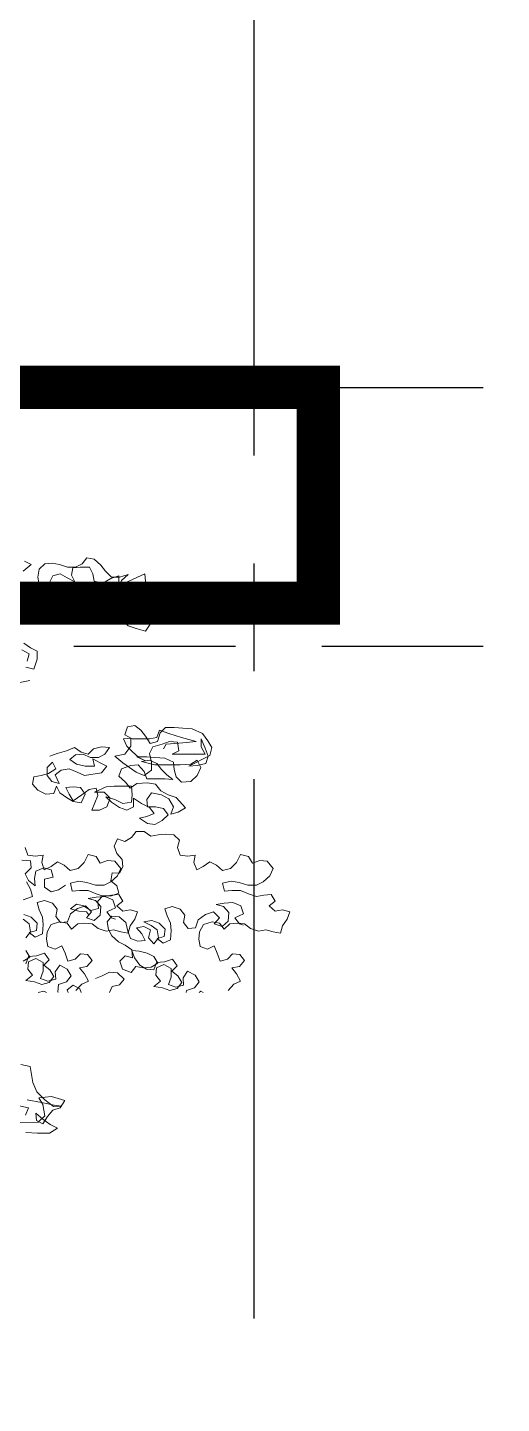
# Model space of a CAD drawing. Header units: metres. Extents: x -58 to 722, y -1100 to 345.
# Drawn here: x 241.651 to 242.201, y -480.299 to -478.704 of the extents above; entities that cross this region are included whole.
import ezdxf

# ---------------------------------------------------------------- set-up
doc = ezdxf.new("R2010")
doc.units = ezdxf.units.M
doc.header["$MEASUREMENT"] = 0
for name, pattern in [('CENTER2', [1.125, 0.75, -0.125, 0.125, -0.125]), ('CENTERX2', [4, 2.5, -0.5, 0.5, -0.5]), ('HIDDEN2', [0.1875, 0.125, -0.0625])]:
    doc.linetypes.add(name, pattern=pattern)
doc.layers.add('FSR_ARQ_006ARBOLES', color=74, linetype='Continuous', lineweight=0)
doc.layers.add('muro bajo', color=33, linetype='Continuous', lineweight=9)
doc.layers.add('FSR_ARQ_007PROYECCIONES', color=200, linetype='HIDDEN2')
doc.layers.add('FSR_ARQ_016EJES', color=135, linetype='CENTER2')

# ---------------------------------------------------------------- blocks, each defined once
blk = doc.blocks.new('arboles fsr 01')
at = {"layer": 'FSR_ARQ_006ARBOLES'}
for points in [[(186.0059, -35.0779), (185.9951, -35.0822), (185.9865, -35.085), (185.9829, -35.095), (185.9722, -35.0936), (185.9579, -35.0907), (185.9501, -35.0914), (185.9558, -35.0986), (185.9479, -35.1057), (185.9393, -35.1086), (185.9293, -35.1114), (185.9236, -35.1028), (185.925, -35.0928), (185.9336, -35.09), (185.9422, -35.09), (185.9343, -35.0921), (185.9257, -35.0957), (185.9343, -35.0943), (185.94, -35.0878), (185.9329, -35.0814), (185.925, -35.0792), (185.9172, -35.0814), (185.9222, -35.09), (185.9121, -35.0964), (185.9043, -35.0978), (185.8978, -35.0928), (185.9, -35.0835), (185.8971, -35.0756), (185.9064, -35.0749), (185.9157, -35.0749), (185.9236, -35.0728), (185.9293, -35.0664), (185.9293, -35.0578), (185.9301, -35.0499), (185.9379, -35.0535), (185.9487, -35.0585), (185.9558, -35.0635), (185.9486, -35.0707), (185.9408, -35.075), (185.9358, -35.0685), (185.9436, -35.0664), (185.9587, -35.0664), (185.9858, -35.0693), (185.9758, -35.0678), (185.9651, -35.0657), (185.9579, -35.0607), (185.958, -35.0521), (185.9665, -35.055), (185.9751, -35.06), (185.9844, -35.0578), (185.9859, -35.05), (185.9894, -35.0428), (185.9994, -35.0428), (186.0073, -35.0435), (186.0087, -35.0514), (186.0052, -35.0586), (186.0137, -35.0543), (186.0209, -35.05), (186.0288, -35.0522), (186.033, -35.06), (186.0245, -35.065), (186.0166, -35.0643), (186.008, -35.0629), (186.003, -35.0707), (186.0023, -35.0786), (185.9965, -35.085), (185.9865, -35.0857), (185.9765, -35.0857), (185.9694, -35.0814), (185.9608, -35.0843), (185.9493, -35.0835), (185.9393, -35.0821), (185.9315, -35.0785), (185.9408, -35.0742), (185.9494, -35.0757), (185.9572, -35.0764), (185.9587, -35.0664), (185.9551, -35.0571), (185.9479, -35.0506), (185.9572, -35.0535), (185.9658, -35.0535), (185.9723, -35.0471), (185.9773, -35.0407), (185.9844, -35.0342), (185.9923, -35.0328), (185.9973, -35.0392), (186.0045, -35.0428), (186.013, -35.0428), (186.0216, -35.04), (186.0295, -35.0386), (186.0374, -35.0393), (186.0438, -35.045), (186.0452, -35.0536), (186.0438, -35.0615), (186.0323, -35.0643), (186.0223, -35.0636), (186.0309, -35.0686), (186.0388, -35.0722), (186.0481, -35.0751), (186.0559, -35.0758), (186.0645, -35.0751)], [(186.0566, -35.0794), (186.0473, -35.0808), (186.038, -35.0786), (186.0302, -35.0743), (186.0252, -35.0815), (186.0273, -35.0893), (186.0359, -35.0908), (186.0445, -35.0915), (186.0545, -35.0915), (186.0609, -35.0965)], [(186.0595, -35.0364), (186.0524, -35.04), (186.0609, -35.0472)], [(186.0537, -35.1646), (186.0644, -35.1668)], [(186.0623, -35.1317), (186.0544, -35.136), (186.0566, -35.1439)], [(186.058, -35.1503), (186.0494, -35.1525), (186.0459, -35.1417), (186.0459, -35.1331), (186.053, -35.1296), (186.0602, -35.1246)], [(186.0323, -35.246), (186.0244, -35.2431), (186.0144, -35.2402), (186.0058, -35.2366), (185.9986, -35.2416), (185.9908, -35.2438), (185.9851, -35.238), (185.9765, -35.2359), (185.9679, -35.2366), (185.9729, -35.2438), (185.98, -35.2473), (185.9886, -35.2473), (185.9965, -35.2438), (186.0044, -35.2445), (186.0108, -35.2495), (186.0036, -35.2545), (185.9943, -35.2566), (185.9843, -35.2566), (185.9858, -35.2488), (185.9779, -35.2531), (185.9707, -35.2566), (185.9765, -35.2638), (185.995, -35.2667), (186.0029, -35.2631), (186.0115, -35.2595), (186.0201, -35.261), (186.0265, -35.266), (186.0222, -35.2753), (186.0301, -35.2731), (186.0351, -35.2667), (186.0351, -35.2581), (186.0294, -35.2524), (186.0258, -35.2595), (186.0337, -35.2646), (186.0415, -35.2667), (186.0494, -35.2681), (186.0508, -35.276), (186.0451, -35.2824), (186.0365, -35.2867), (186.0279, -35.286), (186.0251, -35.2781), (186.0215, -35.2853), (186.0143, -35.2903), (186.0072, -35.2946), (185.9986, -35.296), (185.9943, -35.2867), (185.9993, -35.2795), (186.0072, -35.2788), (186.0151, -35.2796), (186.0115, -35.2867), (186.0072, -35.2938), (185.9979, -35.2874), (185.99, -35.2817), (185.9822, -35.2802), (185.9807, -35.2881), (185.9836, -35.296), (185.9871, -35.3038), (185.9786, -35.3038), (185.9707, -35.3003), (185.9671, -35.291), (185.9736, -35.2845), (185.9843, -35.2845), (185.9714, -35.2788), (185.9628, -35.2781), (185.9443, -35.2781), (185.9435, -35.2874), (185.9442, -35.2952), (185.9535, -35.2967), (185.9621, -35.2924), (185.9721, -35.2895), (185.9657, -35.2952), (185.9571, -35.301), (185.9492, -35.3038), (185.9421, -35.3002), (185.9421, -35.2909), (185.9335, -35.2966), (185.9249, -35.3009), (185.9199, -35.3074), (185.9278, -35.3109), (185.9356, -35.3124), (185.9271, -35.3181), (185.9192, -35.3195), (185.9113, -35.3152), (185.9049, -35.3088), (185.9099, -35.3023), (185.9185, -35.3002), (185.9271, -35.3002), (185.9278, -35.2923), (185.9228, -35.2852), (185.9121, -35.2873), (185.9042, -35.2916), (185.8992, -35.3002), (185.902, -35.3081), (185.8942, -35.3059), (185.8863, -35.3016), (185.8963, -35.2902), (185.9049, -35.2873), (185.9128, -35.283), (185.9185, -35.2759), (185.9271, -35.2745), (185.9385, -35.2752), (185.9457, -35.2802), (185.9507, -35.2738), (185.9579, -35.2673), (185.955, -35.2595), (185.945, -35.2559), (185.9371, -35.2552), (185.9307, -35.2623), (185.9278, -35.2702), (185.9085, -35.2702), (185.8999, -35.2709), (185.9064, -35.2659), (185.9121, -35.2601), (185.9171, -35.2537), (185.925, -35.2501), (185.9336, -35.2516), (185.9192, -35.2551), (185.8921, -35.2551), (185.8806, -35.2544), (185.8735, -35.2501), (185.8699, -35.258), (185.8735, -35.2665), (185.8806, -35.273), (185.8906, -35.2737), (185.8963, -35.268), (185.8985, -35.2601), (185.8992, -35.2523), (185.9085, -35.248), (185.9193, -35.2473), (185.9278, -35.2466), (185.9386, -35.2466), (185.9293, -35.2509), (185.9364, -35.2473), (185.9436, -35.2409), (185.9493, -35.2352), (185.9529, -35.2273), (185.945, -35.2266), (185.945, -35.2351), (185.9514, -35.2437), (185.9622, -35.2459), (185.9536, -35.253), (185.9393, -35.263), (185.9307, -35.2666), (185.9228, -35.2609), (185.9228, -35.2523), (185.925, -35.243), (185.9214, -35.2358), (185.9114, -35.233), (185.9035, -35.2301), (185.8949, -35.2308), (185.8935, -35.2401), (185.9007, -35.2437), (185.8649, -35.2437), (185.8692, -35.2358), (185.8692, -35.2272), (185.8649, -35.2372), (185.862, -35.2458), (185.8642, -35.2537), (185.8735, -35.2558), (185.8828, -35.2565), (185.8599, -35.2451), (185.8578, -35.2365), (185.8621, -35.2293), (185.8678, -35.2215), (185.8792, -35.2165), (185.8892, -35.2158), (185.8985, -35.2151), (185.9078, -35.2151), (185.9136, -35.2208), (185.9164, -35.2301), (185.9243, -35.2323), (185.9293, -35.2244), (185.9343, -35.218), (185.9407, -35.213), (185.9486, -35.2144), (185.9515, -35.223), (185.9436, -35.2273), (185.925, -35.2273), (185.9171, -35.2258), (185.9143, -35.218), (185.9043, -35.2215), (185.8907, -35.2258), (185.8749, -35.2301), (185.8892, -35.2315), (185.8978, -35.2322), (185.9071, -35.233), (185.91, -35.238)], [(185.8405, -35.4976), (185.8341, -35.4911), (185.8269, -35.4876), (185.8312, -35.4797), (185.8362, -35.4733), (185.8283, -35.4718), (185.8226, -35.4654), (185.8276, -35.4589), (185.8355, -35.4582), (185.8412, -35.464), (185.8491, -35.4661), (185.852, -35.4575), (185.8555, -35.4497), (185.8627, -35.4533), (185.8706, -35.4504), (185.872, -35.4425), (185.8713, -35.4347), (185.867, -35.4268), (185.8577, -35.4239), (185.8498, -35.4254), (185.8448, -35.4318), (185.8384, -35.4261), (185.8305, -35.4253), (185.8227, -35.426), (185.8162, -35.431), (185.8076, -35.4339), (185.7998, -35.4325), (185.7919, -35.4346), (185.784, -35.436), (185.7819, -35.4282), (185.7769, -35.421), (185.774, -35.4131), (185.7819, -35.411), (185.7898, -35.4124), (185.7962, -35.4067), (185.7898, -35.4017), (185.7941, -35.3946), (185.802, -35.3953), (185.8098, -35.3967), (185.8184, -35.3939), (185.827, -35.3903), (185.8363, -35.3903), (185.8442, -35.391), (185.8463, -35.3824), (185.837, -35.3803), (185.8284, -35.3817), (185.8191, -35.3846), (185.8098, -35.3846), (185.8027, -35.381), (185.7955, -35.3745), (185.792, -35.3667), (185.7984, -35.3588), (185.8063, -35.3581), (185.8141, -35.361), (185.8184, -35.3538), (185.827, -35.3517), (185.8313, -35.3603), (185.8377, -35.3667), (185.8463, -35.3689), (185.8528, -35.3631), (185.8599, -35.3596), (185.8671, -35.3646), (185.8742, -35.3682), (185.8771, -35.3603), (185.8757, -35.3524), (185.8842, -35.3532), (185.8921, -35.3524), (185.895, -35.3439), (185.8928, -35.336), (185.8986, -35.3303), (185.9079, -35.3296), (185.9157, -35.3303), (185.9236, -35.3317), (185.9308, -35.3267), (185.9393, -35.3267), (185.9443, -35.3332), (185.9515, -35.3375), (185.9594, -35.3346), (185.9629, -35.3425), (185.9601, -35.3504), (185.9543, -35.3568), (185.9536, -35.3647), (185.9572, -35.3718), (185.965, -35.3711), (185.9665, -35.3797), (185.96, -35.3854), (185.9579, -35.3933), (185.9657, -35.3961), (185.975, -35.3961), (185.9807, -35.4019), (185.98, -35.4097), (185.9879, -35.4119), (185.9958, -35.4069), (186.0036, -35.4048), (186.0101, -35.4098), (186.0008, -35.4126), (185.9929, -35.4133), (185.9907, -35.4162)], [(186.0043, -35.4976), (185.9979, -35.4911), (185.9907, -35.4876), (185.995, -35.4797), (186.0001, -35.4733), (185.9922, -35.4718), (185.9865, -35.4654), (185.9915, -35.4589), (185.9993, -35.4582), (186.0051, -35.464), (186.0129, -35.4661), (186.0158, -35.4575), (186.0194, -35.4497), (186.0265, -35.4533), (186.0344, -35.4504), (186.0358, -35.4425), (186.0351, -35.4347), (186.0308, -35.4268), (186.0216, -35.4239), (186.0137, -35.4254), (186.0087, -35.4318), (186.0022, -35.4261), (185.9944, -35.4253), (185.9865, -35.426), (185.9801, -35.431), (185.9715, -35.4339), (185.9636, -35.4325), (185.9557, -35.4346), (185.9479, -35.436), (185.9457, -35.4282), (185.9407, -35.421), (185.9379, -35.4131), (185.9458, -35.411), (185.9536, -35.4124), (185.9601, -35.4067), (185.9536, -35.4017), (185.9579, -35.3946), (185.9658, -35.3953), (185.9737, -35.3967), (185.9822, -35.3939), (185.9908, -35.3903), (186.0001, -35.3903), (186.008, -35.391), (186.0101, -35.3824), (186.0009, -35.3803), (185.9923, -35.3817), (185.983, -35.3846), (185.9737, -35.3846), (185.9665, -35.381), (185.9594, -35.3745), (185.9558, -35.3667), (185.9622, -35.3588), (185.9701, -35.3581), (185.978, -35.361), (185.9823, -35.3538), (185.9909, -35.3517), (185.9951, -35.3603), (186.0016, -35.3667), (186.0102, -35.3689), (186.0166, -35.3631), (186.0238, -35.3596), (186.0309, -35.3646), (186.0381, -35.3682), (186.0409, -35.3603), (186.0395, -35.3524), (186.0481, -35.3532), (186.0559, -35.3524), (186.0588, -35.3439)], [(186.0152, -35.3846), (186.023, -35.3896), (186.0309, -35.3918), (186.038, -35.3868), (186.038, -35.3782), (186.0287, -35.376), (186.0309, -35.3682), (186.0388, -35.366), (186.0473, -35.3696), (186.0488, -35.3775), (186.048, -35.3853), (186.0552, -35.3796), (186.0588, -35.3725), (186.0524, -35.366), (186.0531, -35.3582), (186.0624, -35.3575)], [(186.0574, -35.3811), (186.0531, -35.3889), (186.0509, -35.3968), (186.0609, -35.4004)], [(186.0232, -35.4998), (186.0236, -35.499), (186.0229, -35.4912), (186.0143, -35.4883), (186.0093, -35.4819), (186.0136, -35.4747), (186.0215, -35.4704), (186.0265, -35.4776), (186.0258, -35.4854), (186.0344, -35.4876), (186.0422, -35.4847), (186.0394, -35.4769), (186.0394, -35.4676), (186.0473, -35.4633), (186.0551, -35.4669), (186.0558, -35.4747), (186.0508, -35.4812), (186.058, -35.4869), (186.0487, -35.4883), (186.0408, -35.4912), (186.0329, -35.489), (186.0279, -35.4826), (186.0322, -35.4754), (186.0387, -35.4704), (186.033, -35.4647), (186.038, -35.4576), (186.0465, -35.4604), (186.0551, -35.4612), (186.058, -35.469)], [(186.058, -35.4547), (186.0537, -35.4619), (186.0608, -35.4662)], [(186.058, -35.4411), (186.053, -35.4347), (186.0544, -35.4261), (186.0609, -35.4211)], [(186.0602, -35.4161), (186.0523, -35.419), (186.0459, -35.4254), (186.0466, -35.4333), (186.0544, -35.4354), (186.048, -35.4404), (186.0401, -35.4368), (186.0394, -35.4268), (186.0402, -35.4189), (186.0437, -35.4111), (186.0459, -35.4032), (186.038, -35.4011), (186.0294, -35.4039), (186.0244, -35.4103), (186.0258, -35.4182), (186.0208, -35.4246), (186.013, -35.4239), (186.0101, -35.4153), (186.0023, -35.4096), (185.9937, -35.4067), (185.9872, -35.4132), (185.9929, -35.4196), (185.9844, -35.4225), (185.9779, -35.4167), (185.9772, -35.4074), (185.983, -35.401), (185.9908, -35.3989), (185.9822, -35.3974), (185.9729, -35.3967), (185.9644, -35.4003), (185.9615, -35.4089), (185.9708, -35.4132), (185.9658, -35.4196), (185.9615, -35.421)], [(185.8855, -35.4998), (185.8853, -35.4977), (185.8767, -35.4948), (185.8717, -35.4884), (185.876, -35.4812), (185.8839, -35.477), (185.8889, -35.4841), (185.8882, -35.492), (185.8967, -35.4941), (185.9046, -35.4913), (185.9018, -35.4834), (185.9018, -35.4741), (185.9096, -35.4698), (185.9175, -35.4734), (185.9182, -35.4813), (185.9132, -35.4877), (185.9203, -35.4934), (185.911, -35.4949), (185.9032, -35.4977), (185.8953, -35.4956), (185.8903, -35.4891), (185.8946, -35.482), (185.9011, -35.477), (185.8953, -35.4713), (185.9003, -35.4641), (185.9089, -35.467), (185.9175, -35.4677), (185.9204, -35.4756), (185.9282, -35.4749), (185.9354, -35.4706), (185.9411, -35.4627), (185.944, -35.4548), (185.9361, -35.4556), (185.9275, -35.4577), (185.9204, -35.4613), (185.9161, -35.4684), (185.9232, -35.4727), (185.9318, -35.4734), (185.9397, -35.472), (185.9447, -35.4784), (185.954, -35.4749), (185.9568, -35.4663), (185.9511, -35.4606), (185.9433, -35.4627), (185.944, -35.4541), (185.9511, -35.4491), (185.9583, -35.4456), (185.9655, -35.4391), (185.969, -35.432), (185.9705, -35.4241), (185.9655, -35.4177), (185.9576, -35.4184), (185.9504, -35.4248), (185.9483, -35.4341), (185.9454, -35.442), (185.9376, -35.4448), (185.9297, -35.4441), (185.9333, -35.437), (185.939, -35.4305), (185.9311, -35.4291), (185.924, -35.4327), (185.9261, -35.4412), (185.9204, -35.4477), (185.9154, -35.4412), (185.9168, -35.4327), (185.9233, -35.4277), (185.9311, -35.4241), (185.9226, -35.4226), (185.9147, -35.4255), (185.9082, -35.4319), (185.909, -35.4398), (185.9168, -35.4419), (185.9104, -35.4469), (185.9025, -35.4434), (185.9018, -35.4334), (185.9025, -35.4255), (185.9061, -35.4176), (185.9083, -35.4098), (185.9004, -35.4076), (185.8918, -35.4105), (185.8868, -35.4169), (185.8882, -35.4248), (185.8832, -35.4312), (185.8753, -35.4305), (185.8725, -35.4219), (185.8646, -35.4162), (185.8561, -35.4133), (185.8496, -35.4197), (185.8553, -35.4262), (185.8467, -35.429), (185.8403, -35.4233), (185.8396, -35.414), (185.8453, -35.4076), (185.8532, -35.4054), (185.8446, -35.404), (185.8353, -35.4033), (185.8267, -35.4068), (185.8239, -35.4154), (185.8332, -35.4197), (185.8281, -35.4261), (185.8239, -35.4276)], [(185.968, -35.4998), (185.965, -35.4933), (185.9571, -35.4918), (185.9521, -35.4854), (185.9593, -35.4789), (185.9679, -35.4782), (185.9757, -35.4818), (185.9829, -35.4847)], [(185.8672, -35.4998), (185.8696, -35.4984), (185.8714, -35.4998)], [(185.9984, -35.4998), (186, -35.4961), (186.0072, -35.4919), (186.0136, -35.4969), (186.0125, -35.4998)], [(186.0446, -35.4998), (186.0386, -35.4983), (186.0359, -35.4998)], [(186.0653, -35.6216), (186.0553, -35.6237), (186.0582, -35.6316)], [(186.0646, -35.6395), (186.0446, -35.6394), (186.0374, -35.6323), (186.0396, -35.6201), (186.0439, -35.613), (186.0303, -35.6115), (186.016, -35.6158), (186.021, -35.6237), (186.0288, -35.6265), (186.0346, -35.633), (186.0396, -35.6409), (186.0467, -35.6373), (186.0474, -35.6294), (186.0396, -35.6359), (186.0317, -35.6416), (186.0238, -35.6458), (186.0324, -35.6509), (186.0453, -35.6509), (186.0581, -35.6502)], [(186.0567, -35.6151), (186.041, -35.618), (186.0274, -35.6208), (186.0196, -35.6222), (186.0281, -35.6223), (186.0374, -35.6151), (186.046, -35.6065), (186.0503, -35.5965), (186.0532, -35.5794), (186.0632, -35.5772)]]:
    blk.add_lwpolyline(points, dxfattribs=at)

msp = doc.modelspace()

# ---------------------------------------------------------------- linework, layer by layer
at = {"layer": 'FSR_ARQ_007PROYECCIONES', "ltscale": 1.5}
for p, q in [((231.93, -479.1214), (248.2949, -479.1214)), ((231.93, -479.4214), (248.2949, -479.4214))]:
    msp.add_line(p, q, dxfattribs=at)
at = {"layer": 'FSR_ARQ_016EJES', "linetype": 'CENTERX2', "ltscale": 0.25}
msp.add_line((241.9136, -474.5754), (241.9136, -485.6001), dxfattribs=at)
at = {"layer": 'muro bajo', "ltscale": 0.005, "const_width": 0.05}
msp.add_lwpolyline([(241.9886, -482.2714), (241.9886, -482.0214), (236.7386, -482.0214), (236.7386, -479.3714), (241.9886, -479.3714), (241.9886, -479.1214), (236.4386, -479.1214)], dxfattribs=at)

# ---------------------------------------------------------------- block references
at = {"layer": 'FSR_ARQ_006ARBOLES', "xscale": -1.078303154721954, "yscale": 1.078303154721954, "zscale": 1.078303154721954}
msp.add_blockref('arboles fsr 01', (442.2762, -441.543), dxfattribs=at)

doc.saveas('drawing.dxf')
